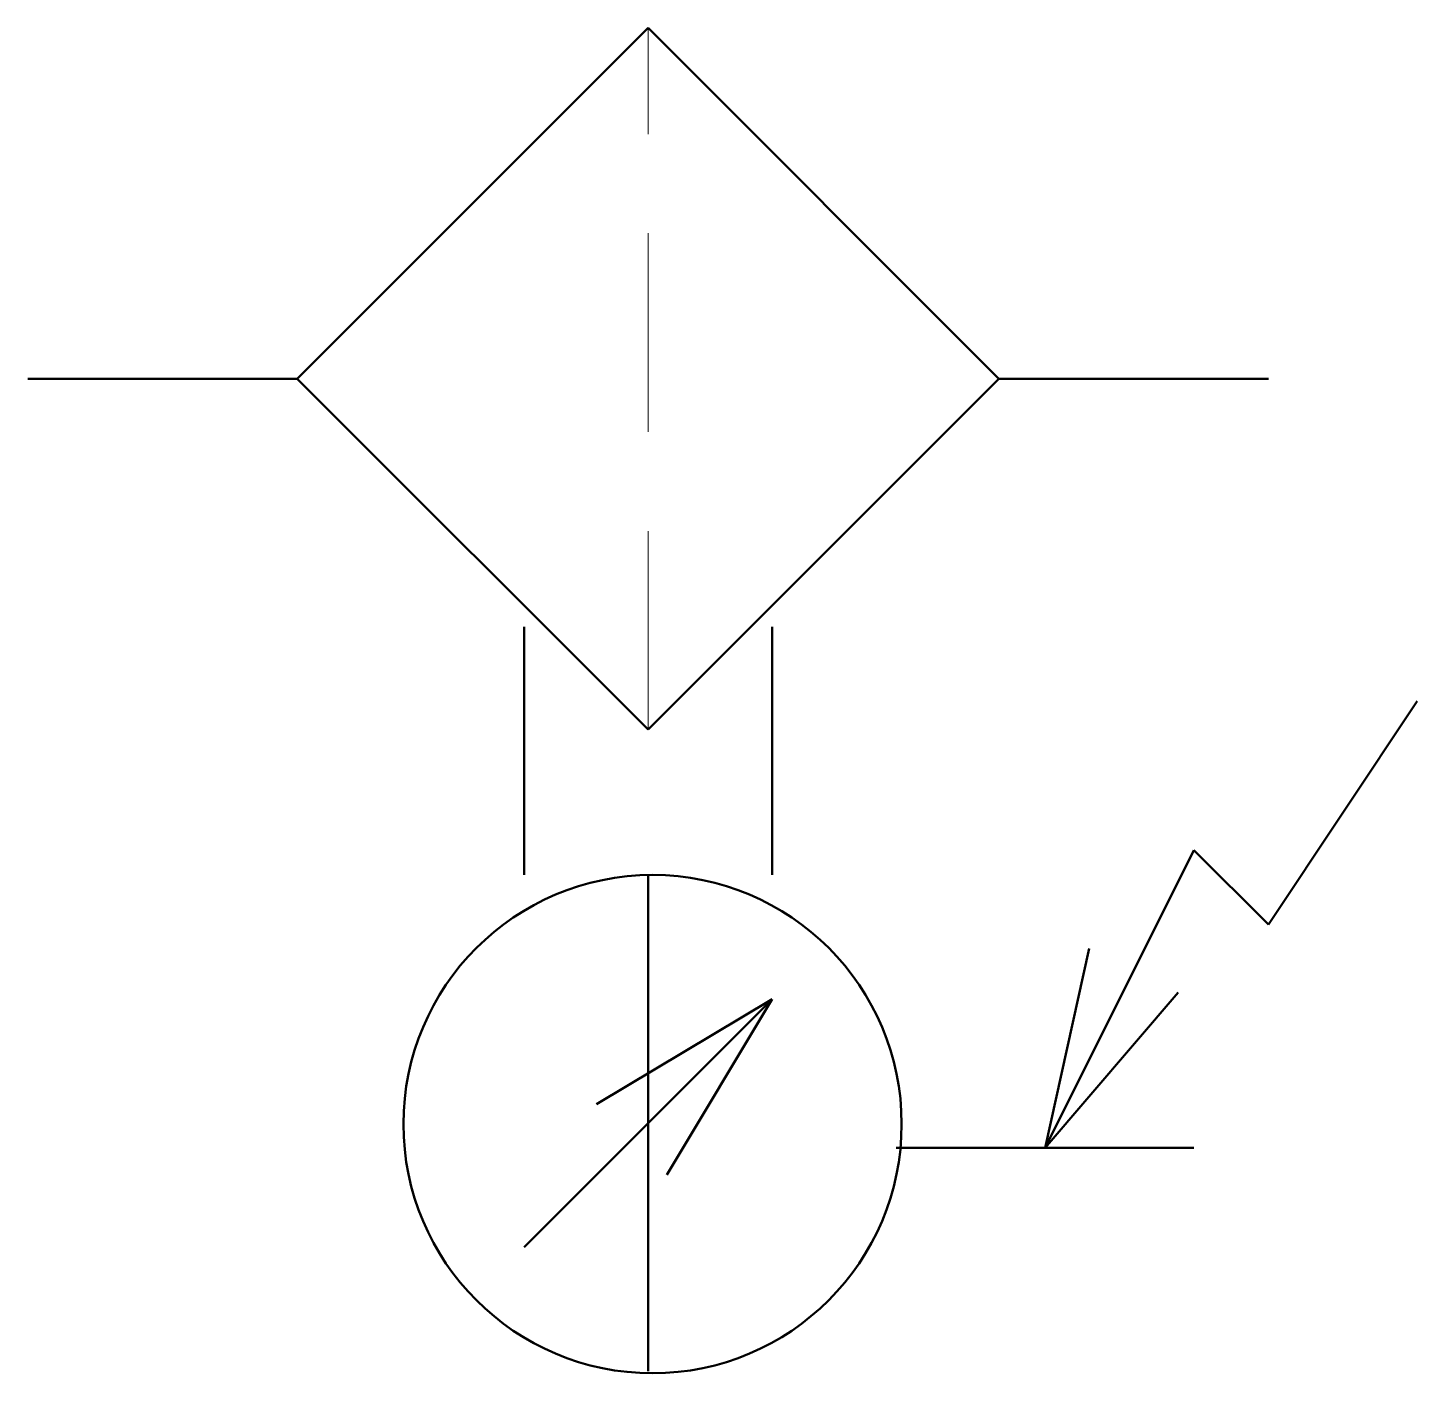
# Model space of a CAD drawing. Header units: millimetres. Extents: x 267.8 to 295.8, y -140.9 to -113.8.
import ezdxf

# ---------------------------------------------------------------- set-up
doc = ezdxf.new("R2010")
doc.units = ezdxf.units.MM
doc.linetypes.add('HIDDEN', pattern=[6, 4, -2])
doc.linetypes.add('K5LT_BASIC', pattern=[0])

msp = doc.modelspace()

# ---------------------------------------------------------------- linework, layer by layer
at = {"color": 1, "linetype": 'K5LT_BASIC', "lineweight": 50}
for p, q in [((273.23, -120.905), (280.3, -113.835)), ((280.3, -113.835), (287.37, -120.905)), ((273.23, -120.905), (267.8, -120.905)), ((280.3, -127.975), (273.23, -120.905)), ((287.37, -120.905), (280.3, -127.975)), ((287.37, -120.905), (292.8, -120.905)), ((277.8, -130.905), (277.8, -125.905)), ((282.8, -125.905), (282.8, -130.905)), ((292.8, -131.905), (295.8, -127.405)), ((288.3, -136.405), (291.3, -130.405)), ((291.3, -130.405), (292.8, -131.905)), ((280.3, -130.905), (280.3, -140.905)), ((288.3, -136.405), (289.19, -132.385)), ((288.3, -136.405), (290.98, -133.275)), ((277.8, -138.405), (282.8, -133.405)), ((282.8, -133.405), (279.26, -135.525)), ((282.8, -133.405), (280.68, -136.945)), ((285.3, -136.405), (291.3, -136.405))]:
    msp.add_line(p, q, dxfattribs=at)
at = {"color": 7, "linetype": 'HIDDEN', "lineweight": 20}
msp.add_line((280.3, -127.975), (280.3, -113.835), dxfattribs=at)
at = {"color": 1, "linetype": 'K5LT_BASIC', "lineweight": 50}
for start, end in [(0, 180), (180, 0)]:
    msp.add_arc((280.39, -135.925), 5.02, start, end, dxfattribs=at)

doc.saveas('drawing.dxf')
